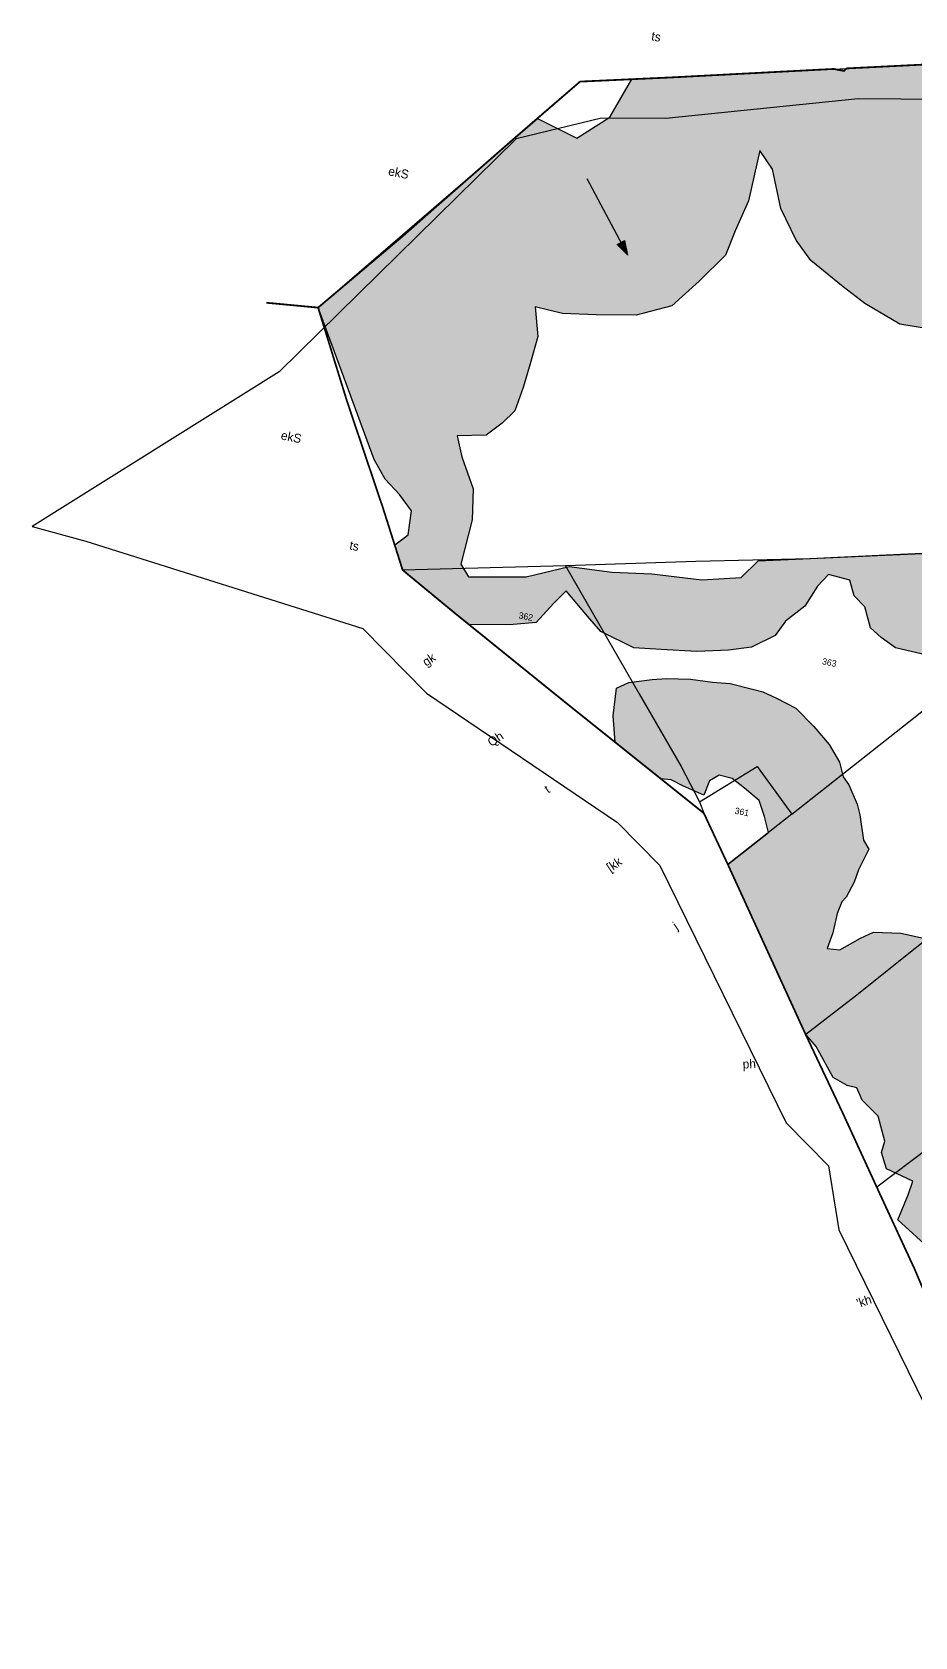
# Model space of a CAD drawing. Header units: metres. Extents: x 288056 to 292226, y 2022917 to 2025940.
# Drawn here: x 288281 to 288743, y 2023742 to 2024584 of the extents above; entities that cross this region are included whole.
import ezdxf
from ezdxf.enums import TextEntityAlignment as Align

# ---------------------------------------------------------------- set-up
doc = ezdxf.new("R2010")
doc.units = ezdxf.units.M
doc.header["$MEASUREMENT"] = 0
doc.linetypes.add('DIVIDE', pattern=[1.25, 0.5, -0.25, 0, -0.25, 0, -0.25])
for name, color, linetype in [('POLY_HATCH', 12, 'Continuous'), ('POLY_PARCEL', 6, 'Continuous'), ('SYM_ARROW', 1, 'Continuous'), ('TEXT_MAPOUT', 7, 'Continuous'), ('TEXT_PARCEL', 7, 'Continuous'), ('V_BOUND_LINE', 7, 'Continuous'), ('V_DIVIDE_LINE', 7, 'DIVIDE'), ('VILLAGE BOUNDRY', 5, 'Continuous')]:
    doc.layers.add(name, color=color, linetype=linetype)
doc.styles.add('TEXT_MAP', font='', dxfattribs={"height": 1.8})
doc.styles.get('TEXT_MAP').set_extended_font_data('Kruti Dev 050')
pattern_1 = [(0, (1989.779, 921.971), (1.25, 1.25), [1.25, -1.25]), (90, (1991.029, 921.971), (-1.25, 1.25), [1.25, -1.25])]

# ---------------------------------------------------------------- blocks, each defined once
blk = doc.blocks.new('ARROWASPECT')
h = blk.add_hatch(color=256)
h.paths.add_polyline_path([(2.85, -2.85), (3.72, -1.98), (0, 0)])
h.paths.add_polyline_path([(0, 0), (1.98, -3.72), (2.85, -2.85)])
for points in [[(0, 0), (17.15, -17.15)], [(0, 0), (1.98, -3.72)], [(0, 0), (3.72, -1.98)], [(3.72, -1.98), (1.98, -3.72)]]:
    blk.add_lwpolyline(points)
blk = doc.blocks.new('6')
at = {"layer": 'POLY_HATCH'}
h = blk.add_hatch(dxfattribs=at)
h.set_pattern_fill('ZIGZAG', color=256, scale=10, style=0)
h.set_pattern_definition(pattern_1)
h.paths.add_polyline_path([(2331.23, 1415.64), (2332.25, 1422.52), (2281.18, 1467.89), (2202.11, 1448.11), (2101.36, 1423.12), (2100.69, 1421.16), (2135.94, 1378.64), (2136.67, 1379.71), (2138.04, 1386.94), (2140.11, 1395.9), (2140.46, 1410.36), (2144.94, 1405.89), (2149.42, 1395.55), (2155.27, 1387.63), (2160.44, 1382.81), (2170.78, 1377.3), (2177.67, 1373.86), (2188.36, 1370.07), (2199.38, 1370.41), (2209.38, 1373.51), (2215.58, 1377.3), (2223.5, 1386.26), (2229.36, 1397.62), (2233.15, 1406.92), (2236.26, 1415.87), (2239.01, 1422.42), (2242.67, 1426.32), (2246.81, 1417.37), (2250.25, 1407.72), (2254.04, 1401.87), (2259.9, 1396.7), (2268.52, 1387.06), (2277.48, 1379.48), (2287.12, 1373.63), (2295.74, 1372.25), (2300.56, 1373.28), (2307.11, 1376.73), (2312.28, 1382.24), (2321.24, 1392.22), (2325.38, 1397.73), (2328.82, 1406.69)])
h = blk.add_hatch(dxfattribs=at)
h.set_pattern_fill('ZIGZAG', color=256, scale=10, style=0)
h.set_pattern_definition(pattern_1)
h.paths.add_polyline_path([(2100.69, 1421.16), (2097.37, 1411.5), (2089.45, 1403.93), (2077.52, 1407.26), (2027.34, 1343.33), (2051, 1304.53), (2055.03, 1299.66), (2059.86, 1296.22), (2063.99, 1292.43), (2064.34, 1285.54), (2061.21, 1282.08), (2064.75, 1275.59), (2085.9, 1264.18), (2097.07, 1266.26), (2104.31, 1268.32), (2108.1, 1274.52), (2110.86, 1278.66), (2118.09, 1272.8), (2122.57, 1269.36), (2132.57, 1266.6), (2140.15, 1267.63), (2150.14, 1269.01), (2158.76, 1271.08), (2164.96, 1273.14), (2170.82, 1277.62), (2172.89, 1282.1), (2177.37, 1287.27), (2179.78, 1293.46), (2182.19, 1297.25), (2188.39, 1296.91), (2190.46, 1292.78), (2193.91, 1290.36), (2196.66, 1284.85), (2200.11, 1282.79), (2204.59, 1280.72), (2213.66, 1280.35), (2227.1, 1284.14), (2233.65, 1288.62), (2237.05, 1293.93), (2213.16, 1309.64), (2162.13, 1297.27), (2158.34, 1291.76), (2147.66, 1289), (2133.53, 1287.97), (2122.5, 1286.25), (2110.44, 1285.56), (2099.07, 1280.39), (2083.22, 1277.29), (2080.46, 1280.39), (2081.15, 1293.13), (2079.77, 1301.74), (2074.95, 1310.01), (2072.54, 1315.52), (2080.46, 1317.24), (2084.25, 1321.38), (2087.01, 1325.51), (2088.04, 1332.4), (2088.73, 1339.28), (2089.42, 1347.21), (2087.04, 1355.26), (2094.97, 1354.91), (2104.27, 1356.29), (2115.3, 1358.36), (2124.6, 1362.84), (2130.81, 1371.1), (2135.94, 1378.64)])
h = blk.add_hatch(dxfattribs=at)
h.set_pattern_fill('ZIGZAG', color=256, scale=10, style=0)
h.set_pattern_definition(pattern_1)
h.paths.add_polyline_path([(2280.19, 1169.17), (2279.8, 1174.12), (2278.24, 1178.81), (2273.03, 1182.45), (2271.33, 1185.32), (2267.42, 1187.92), (2261.95, 1191.83), (2254.14, 1195.21), (2245.54, 1199.12), (2235.25, 1201.46), (2227.96, 1202.24), (2221.44, 1202.37), (2213.89, 1201.2), (2210.63, 1198.86), (2205.55, 1194.56), (2202.03, 1194.17), (2202.69, 1198.86), (2202.87, 1204.42), (2203.53, 1207.81), (2204.44, 1209.37), (2205.87, 1213.93), (2206.39, 1217.57), (2208.08, 1223.82), (2206.13, 1226.03), (2203.79, 1232.8), (2202.48, 1235.54), (2199.1, 1240.48), (2197.14, 1242.31), (2195.32, 1246.21), (2191.54, 1250.51), (2186.33, 1254.67), (2180.47, 1258.71), (2174.61, 1260.4), (2170.44, 1261.44), (2167.44, 1261.57), (2161.06, 1261.96), (2156.11, 1261.44), (2149.86, 1261.05), (2143.22, 1259.88), (2139.31, 1258.84), (2133.06, 1256.76), (2130.02, 1254.56), (2130.58, 1246.73), (2132.54, 1239.59), (2147.02, 1232.02), (2150.01, 1232.26), (2153.66, 1231.22), (2159.78, 1229.79), (2160.56, 1234.08), (2162.91, 1236.17), (2166.68, 1235.91), (2170.59, 1233.95), (2175.28, 1231.35), (2177.62, 1227.18), (2179.61, 1222.97), (2170.14, 1211.99), (2196.02, 1175.89), (2200.71, 1169.34), (2204.23, 1166.57), (2210.61, 1159.02), (2214.91, 1157.59), (2217.65, 1157.46), (2219.76, 1154.26), (2225.1, 1150.74), (2228.23, 1144.23), (2227.96, 1140.98), (2230.18, 1136.68), (2238.13, 1134.73), (2237.6, 1130.69), (2236.04, 1123.27), (2246.98, 1116.63), (2259.76, 1120.1), (2258.98, 1115.54), (2253.51, 1112.41), (2252.99, 1110.07), (2252.44, 1108.73), (2253.38, 1105.38), (2252.07, 1103.56), (2251.12, 1099.02), (2251.62, 1098.32), (2289.53, 1138.62), (2289.65, 1140.96), (2289, 1146.82), (2288.01, 1149.52), (2285.66, 1152.77), (2284.49, 1157.33), (2283.71, 1159.67), (2283.19, 1161.75), (2282.4, 1165.92)])
for points in [[(2199.38, 1370.41), (2188.36, 1370.07), (2177.67, 1373.86), (2170.78, 1377.3), (2160.44, 1382.81), (2155.27, 1387.63), (2149.42, 1395.55), (2144.94, 1405.89), (2140.46, 1410.36), (2140.11, 1395.9), (2138.04, 1386.94), (2136.67, 1379.71), (2130.81, 1371.1), (2124.6, 1362.84), (2115.3, 1358.36), (2104.27, 1356.29), (2094.97, 1354.91), (2087.04, 1355.26), (2089.42, 1347.21), (2088.73, 1339.28), (2088.04, 1332.4), (2087.01, 1325.51), (2084.25, 1321.38), (2080.46, 1317.24), (2072.54, 1315.52), (2074.95, 1310.01), (2079.77, 1301.74), (2081.15, 1293.13), (2080.46, 1280.39), (2083.22, 1277.29), (2099.07, 1280.39), (2110.44, 1285.56), (2122.5, 1286.25), (2133.53, 1287.97), (2147.66, 1289), (2158.34, 1291.76), (2162.13, 1297.27), (2227.36, 1313.09)], [(2213.66, 1280.35), (2204.59, 1280.72), (2200.11, 1282.79), (2196.66, 1284.85), (2193.91, 1290.36), (2190.46, 1292.78), (2188.39, 1296.91), (2182.19, 1297.25), (2179.78, 1293.46), (2177.37, 1287.27), (2172.89, 1282.1), (2170.82, 1277.62), (2164.96, 1273.14), (2158.76, 1271.08), (2150.14, 1269.01), (2140.15, 1267.63), (2132.57, 1266.6), (2122.57, 1269.36), (2118.09, 1272.8), (2110.86, 1278.66), (2108.1, 1274.52), (2104.31, 1268.32), (2097.07, 1266.26), (2085.9, 1264.18), (2064.75, 1275.59), (2061.21, 1282.08), (2064.34, 1285.54), (2063.99, 1292.43), (2059.86, 1296.22), (2055.03, 1299.66), (2051, 1304.53), (2027.34, 1343.33), (2077.52, 1407.26), (2089.45, 1403.93), (2097.37, 1411.5), (2101.36, 1423.12), (2202.11, 1448.11)], [(2132.54, 1239.59), (2130.58, 1246.73), (2130.02, 1254.56), (2133.06, 1256.76), (2139.31, 1258.84), (2143.22, 1259.88), (2149.86, 1261.05), (2156.11, 1261.44), (2161.06, 1261.96), (2167.44, 1261.57), (2170.44, 1261.44), (2174.61, 1260.4), (2180.47, 1258.71), (2186.33, 1254.67), (2191.54, 1250.51), (2195.32, 1246.21), (2197.14, 1242.31), (2199.1, 1240.48), (2202.48, 1235.54), (2203.79, 1232.8), (2206.13, 1226.03), (2208.08, 1223.82), (2206.39, 1217.57), (2205.87, 1213.93), (2204.44, 1209.37), (2203.53, 1207.81), (2202.87, 1204.42), (2202.69, 1198.86), (2202.03, 1194.17), (2205.55, 1194.56), (2210.63, 1198.86), (2213.89, 1201.2), (2221.44, 1202.37), (2227.96, 1202.24)], [(2246.98, 1116.63), (2236.04, 1123.27), (2237.6, 1130.69), (2238.13, 1134.73), (2230.18, 1136.68), (2227.96, 1140.98), (2228.23, 1144.23), (2225.1, 1150.74), (2219.76, 1154.26), (2217.65, 1157.46), (2214.91, 1157.59), (2210.61, 1159.02), (2204.23, 1166.57), (2200.71, 1169.34), (2196.02, 1175.89), (2170.14, 1211.99), (2179.61, 1222.97), (2177.62, 1227.18), (2175.28, 1231.35), (2170.59, 1233.95), (2166.68, 1235.91), (2162.91, 1236.17), (2160.56, 1234.08), (2159.78, 1229.79), (2153.66, 1231.22), (2150.01, 1232.26), (2147.02, 1232.02), (2132.54, 1239.59)]]:
    blk.add_lwpolyline(points, dxfattribs=at)
at = {"layer": 'POLY_PARCEL'}
for points in [[(2263.52, 1321.8), (2259.94, 1321.06), (2197.06, 1305.68), (2176.23, 1300.63), (2145.03, 1293.71), (2109.34, 1285.52)], [(2185.06, 1229.29), (2213.73, 1262.78), (2235.28, 1288.2)], [(2109.34, 1285.52), (2064.75, 1275.59)], [(2109.34, 1285.52), (2136.57, 1254.22), (2152, 1236.44), (2158.93, 1227.74)], [(2158.93, 1227.74), (2172.96, 1240.53), (2185.06, 1229.29)], [(2260.56, 1239.91), (2240.08, 1215.3), (2212.37, 1182.63), (2200.71, 1169.34)], [(2158.93, 1227.74), (2160.75, 1224.84)], [(2185.06, 1229.29), (2170.14, 1211.99)], [(2311.59, 1223.82), (2277.91, 1186.29), (2228.51, 1131.11)]]:
    blk.add_lwpolyline(points, dxfattribs=at)
at = {"layer": 'V_BOUND_LINE', "const_width": 0.5}
for points in [[(2206.28, 1449.15), (2159.94, 1437.67), (2159.37, 1436.83), (2156.42, 1436.83), (2112.32, 1425.79), (2087.28, 1419.69), (2072.53, 1400.91), (2054.35, 1377.41), (2046.72, 1367.48), (2027.34, 1343.33), (2040.29, 1319.2), (2056.08, 1291.47), (2064.75, 1275.59)], [(2064.75, 1275.59), (2081.04, 1266.75), (2116.34, 1248.07), (2160.75, 1224.84)], [(2160.75, 1224.84), (2170.14, 1211.99)], [(2170.14, 1211.99), (2200.71, 1169.34)], [(2200.71, 1169.34), (2200.81, 1169.21), (2215.13, 1149.74), (2228.42, 1131.25), (2228.51, 1131.11)], [(2228.51, 1131.11), (2243.44, 1110.45)], [(2243.44, 1110.45), (2266.42, 1076.25), (2286.18, 1046.8), (2296.84, 1030.92)]]:
    blk.add_lwpolyline(points, dxfattribs=at)
at = {"layer": 'V_DIVIDE_LINE', "ltscale": 10, "const_width": 0.5, "flags": 128}
blk.add_lwpolyline([(2027.34, 1343.33), (2012.83, 1341.89)], dxfattribs=at)
at = {"layer": 'SYM_ARROW', "rotation": 174.0409792424589}
blk.add_blockref('ARROWASPECT', (2109.78, 1374.47), dxfattribs=at)
at = {"layer": 'TEXT_MAPOUT', "style": 'TEXT_MAP'}
for s, p in [('ts', (2105.81, 1434.93)), ('ekS', (2042.24, 1383.57)), ('ekS', (2026.92, 1305.01)), ('ts', (2050.14, 1278.42))]:
    blk.add_text(s, height=2.5, dxfattribs=at).set_placement(p, align=Align.CENTER)
for s, rotation, p in [('gk', 44.9297, (2077.68, 1251.48)), ('Qh', 44.9297, (2100.27, 1233.18)), ('t', 44.9297, (2117.17, 1222.14)), ('[kk', 44.9297, (2139.71, 1205.02)), ('j', 44.9297, (2159.85, 1191.4)), ('ph', 13.2331, (2187.05, 1157.02)), ("'kh", 29.4616, (2231.75, 1097.94))]:
    blk.add_text(s, height=2.5, rotation=rotation, dxfattribs=at).set_placement(p, align=Align.CENTER)
at = {"layer": 'TEXT_PARCEL', "style": 'TEXT_MAP'}
for s, p in [('362', (2101.17, 1268.53)), ('363', (2187.19, 1272.21)), ('361', (2171.17, 1226.35))]:
    blk.add_text(s, height=1.8, dxfattribs=at).set_placement(p, align=Align.CENTER)
blk = doc.blocks.new('574')
at = {"xscale": 0.9948210156047749, "yscale": 0.9948210156047749, "zscale": 0.9948210156047749}
blk.add_blockref('6', (1609.85, 136.79), dxfattribs=at)

msp = doc.modelspace()

# ---------------------------------------------------------------- linework, layer by layer
at = {"layer": 'VILLAGE BOUNDRY'}
msp.add_lwpolyline([(288758.49, 2024548.53), (288713.71, 2024548.87), (288612.86, 2024538.46), (288579.27, 2024538.72), (288534.38, 2024527.85), (288410.26, 2024405.62), (288280.65, 2024324.56), (288308.81, 2024316.82), (288454, 2024270.92), (288487.37, 2024237.08), (288587.62, 2024169.12), (288609.85, 2024146.55), (288675.99, 2024011.64), (288698.22, 2023989.1), (288703.56, 2023955.45), (288808.28, 2023741.9)], dxfattribs=at)

# ---------------------------------------------------------------- block references
at = {"xscale": 1.879039315083099, "yscale": 1.879039315083099, "zscale": 1.879039315083099, "rotation": 348.9355264255078}
msp.add_blockref('574', (281211.33, 2023030.47), dxfattribs=at)

doc.saveas('drawing.dxf')
